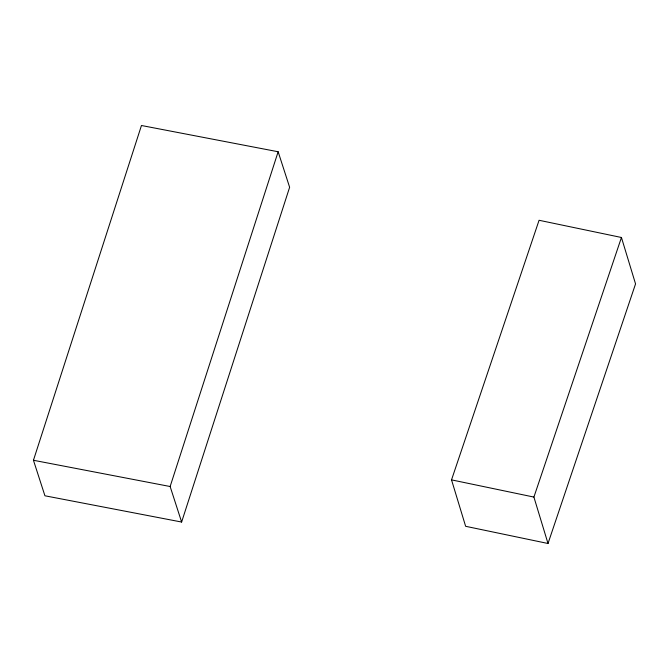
<?xml version="1.0" encoding="UTF-8"?>
<svg xmlns="http://www.w3.org/2000/svg" width="669" height="669" viewBox="0 0 669 669"><rect width="100%" height="100%" fill="white"/><g stroke="black" fill="none" stroke-linecap="round" stroke-linejoin="round"><path stroke-width="1" d="M33.45 460.272L141.46 125.504L278.145 151.754L289.627 187.27L181.625 522.037L44.932 495.788L33.45 460.272L170.135 486.514L181.625 522.037M170.135 486.514L278.145 151.754M451.525 479.874L539.072 220.277L621.442 237.487L635.55 283.907L548.011 543.496L465.632 526.294L451.525 479.874L533.904 497.075L548.011 543.496M533.904 497.075L621.442 237.487"/></g></svg>
